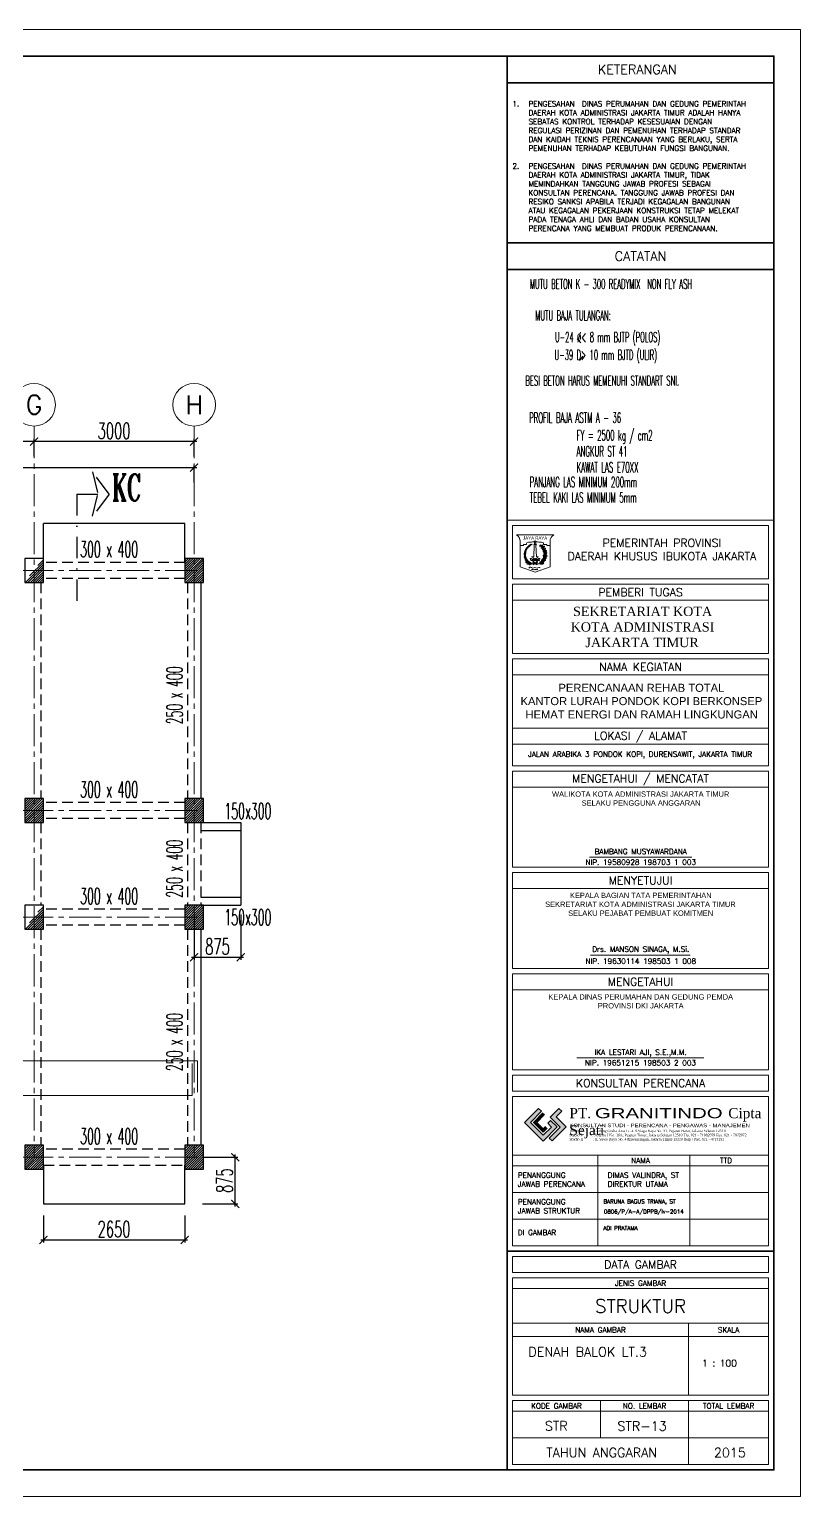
# Model space of a CAD drawing. Header units: inches. Extents: x 266054 to 836293, y -258454 to -102650.
# Drawn here: x 603256 to 617708, y -193548 to -166048 of the extents above; entities that cross this region are included whole.
import ezdxf
from ezdxf.enums import TextEntityAlignment as Align

# ---------------------------------------------------------------- set-up
doc = ezdxf.new("R2010")
doc.units = ezdxf.units.IN
doc.header["$LTSCALE"] = 800
doc.header["$MEASUREMENT"] = 0
for name, pattern in [('CENTER2', [1.125, 0.75, -0.125, 0.125, -0.125]), ('DASHDOT', [1, 0.5, -0.25, 0, -0.25]), ('HIDDEN', [0.375, 0.25, -0.125])]:
    doc.linetypes.add(name, pattern=pattern)
for name, color, linetype, lineweight in [('ars', 11, 'Continuous', 0), ('AS', 8, 'CENTER2', 5), ('BESI', 1, 'Continuous', 13), ('GRS KOP', 1, 'Continuous', 35), ('hacht', 8, 'Continuous', 5), ('kop', 7, 'Continuous', 20), ('NOT', 7, 'Continuous', 15)]:
    doc.layers.add(name, color=color, linetype=linetype, lineweight=lineweight)
for name, color, linetype in [('Balok', 4, 'HIDDEN'), ('KOL', 5, 'Continuous'), ('LOGO', 7, 'Continuous'), ('POT', 15, 'DASHDOT'), ('TEXT', 4, 'Continuous')]:
    doc.layers.add(name, color=color, linetype=linetype)
doc.styles.add('BARU', font='arial.ttf')
doc.styles.add('DICK STYLE 100', font='romans.shx', dxfattribs={"width": 0.6, "height": 300})
doc.styles.add('ROMAND', font='romant.shx', dxfattribs={"width": 0.75, "height": 300})
doc.styles.add('ROMANS', font='romans.shx', dxfattribs={"width": 0.8, "height": 0.25})
doc.styles.add('S', font='SIMPLEX', dxfattribs={"width": 1.1})
doc.styles.get("Standard").update_dxf_attribs({"font": 'romans.shx'})
doc.dimstyles.new('100 A', dxfattribs={"dimtxt": 250, "dimasz": 150, "dimexe": 50, "dimexo": 50, "dimgap": 50, "dimtad": 1, "dimdec": 0, "dimrnd": 1, "dimtxsty": 'DICK STYLE 100', "dimblk": 'ARCHTICK', "dimcen": 100, "dimdle": 50, "dimclrd": 18, "dimclre": 18, "dimclrt": 7, "dimadec": 0, "dimazin": 2, "dimtfac": 1, "dimtdec": 0, "dimtix": 1, "dimtmove": 0, "dimatfit": 3, "dimfxl": 0, "dimarcsym": 0})

# ---------------------------------------------------------------- blocks, each defined once
blk = doc.blocks.new('NAV')
blk.add_circle((0, -0.4), 0.4)
at = {"style": 'S', "width": 0.75, "flags": 4}
blk.add_attdef('AV', text='', height=0.3, dxfattribs=at).set_placement((0, -0.4), align=Align.MIDDLE)
blk = doc.blocks.new('_ArchTick')
at = {"layer": 'LOGO', "color": 0, "const_width": 0.15}
blk.add_lwpolyline([(-0.5, -0.5), (0.5, 0.5)], dxfattribs=at)
blk = doc.blocks.new('*D393')
at = {"layer": 'Defpoints', "color": 0, "ltscale": 5}
for p in [(606343, -174260), (583343, -174593), (606343, -174593)]:
    blk.add_point(p, dxfattribs=at)
at = {"layer": 'hacht', "color": 18, "lineweight": -2, "ltscale": 5}
for p, q in [((583293, -174260), (606393, -174260)), ((583343, -174543), (583343, -174210)), ((606343, -174543), (606343, -174210))]:
    blk.add_line(p, q, dxfattribs=at)
at = {"layer": 'hacht', "color": 18, "lineweight": -2, "ltscale": 5, "xscale": 150, "yscale": 150, "zscale": 150, "rotation": 180}
blk.add_blockref('_ArchTick', (583343, -174260), dxfattribs=at)
at = {"layer": 'hacht', "color": 18, "lineweight": -2, "ltscale": 5, "xscale": 150, "yscale": 150, "zscale": 150}
blk.add_blockref('_ArchTick', (606343, -174260), dxfattribs=at)
at = {"layer": 'hacht', "color": 7, "ltscale": 5, "insert": (594843, -174060), "char_height": 300, "attachment_point": 5, "style": 'DICK STYLE 100'}
blk.add_mtext('23000', dxfattribs=at)
blk = doc.blocks.new('*D397')
at = {"layer": 'Defpoints', "color": 0, "ltscale": 5}
for p in [(603343, -173774), (603343, -174106), (606343, -174106)]:
    blk.add_point(p, dxfattribs=at)
at = {"layer": 'hacht', "color": 18, "lineweight": -2, "ltscale": 5}
for p, q in [((606393, -173774), (603293, -173774)), ((603343, -174056), (603343, -173724)), ((606343, -174056), (606343, -173724))]:
    blk.add_line(p, q, dxfattribs=at)
at = {"layer": 'hacht', "color": 18, "lineweight": -2, "ltscale": 5, "xscale": 150, "yscale": 150, "zscale": 150, "rotation": 180}
blk.add_blockref('_ArchTick', (603343, -173774), dxfattribs=at)
at = {"layer": 'hacht', "color": 18, "lineweight": -2, "ltscale": 5, "xscale": 150, "yscale": 150, "zscale": 150}
blk.add_blockref('_ArchTick', (606343, -173774), dxfattribs=at)
at = {"layer": 'hacht', "color": 7, "ltscale": 5, "insert": (604843, -173574), "char_height": 300, "attachment_point": 5, "style": 'DICK STYLE 100'}
blk.add_mtext('3000', dxfattribs=at)
blk = doc.blocks.new('*D398')
at = {"layer": 'Defpoints', "color": 0, "ltscale": 5}
for p in [(600343, -173774), (600343, -174106), (603343, -174106)]:
    blk.add_point(p, dxfattribs=at)
at = {"layer": 'hacht', "color": 18, "lineweight": -2, "ltscale": 5}
for p, q in [((603393, -173774), (600293, -173774)), ((600343, -174056), (600343, -173724)), ((603343, -174056), (603343, -173724))]:
    blk.add_line(p, q, dxfattribs=at)
at = {"layer": 'hacht', "color": 18, "lineweight": -2, "ltscale": 5, "xscale": 150, "yscale": 150, "zscale": 150, "rotation": 180}
blk.add_blockref('_ArchTick', (600343, -173774), dxfattribs=at)
at = {"layer": 'hacht', "color": 18, "lineweight": -2, "ltscale": 5, "xscale": 150, "yscale": 150, "zscale": 150}
blk.add_blockref('_ArchTick', (603343, -173774), dxfattribs=at)
at = {"layer": 'hacht', "color": 7, "ltscale": 5, "insert": (601843, -173574), "char_height": 300, "attachment_point": 5, "style": 'DICK STYLE 100'}
blk.add_mtext('3000', dxfattribs=at)
blk = doc.blocks.new('*D409')
at = {"layer": 'Defpoints', "color": 0, "ltscale": 5}
for p in [(606450, -187187), (607113, -187187), (606450, -188062)]:
    blk.add_point(p, dxfattribs=at)
at = {"layer": 'hacht', "color": 18, "lineweight": -2, "ltscale": 5}
for p, q in [((606500, -187187), (607163, -187187)), ((607113, -188112), (607113, -187137)), ((606500, -188062), (607163, -188062))]:
    blk.add_line(p, q, dxfattribs=at)
at = {"layer": 'hacht', "color": 18, "lineweight": -2, "ltscale": 5, "xscale": 150, "yscale": 150, "zscale": 150}
for p, rotation in [((607113, -187187), 90), ((607113, -188062), 270)]:
    blk.add_blockref('_ArchTick', p, dxfattribs=dict(at, rotation=rotation))
at = {"layer": 'hacht', "color": 7, "ltscale": 5, "insert": (606913, -187625), "char_height": 300, "attachment_point": 5, "rotation": 90, "style": 'DICK STYLE 100'}
blk.add_mtext('875', dxfattribs=at)
blk = doc.blocks.new('*D410')
at = {"layer": 'Defpoints', "color": 0, "ltscale": 5}
for p in [(603518, -188226), (606168, -188226), (606168, -188735)]:
    blk.add_point(p, dxfattribs=at)
at = {"layer": 'hacht', "color": 18, "lineweight": -2, "ltscale": 5}
for p, q in [((603518, -188276), (603518, -188785)), ((606168, -188276), (606168, -188785)), ((603468, -188735), (606218, -188735))]:
    blk.add_line(p, q, dxfattribs=at)
at = {"layer": 'hacht', "color": 18, "lineweight": -2, "ltscale": 5, "xscale": 150, "yscale": 150, "zscale": 150, "rotation": 180}
blk.add_blockref('_ArchTick', (603518, -188735), dxfattribs=at)
at = {"layer": 'hacht', "color": 18, "lineweight": -2, "ltscale": 5, "xscale": 150, "yscale": 150, "zscale": 150}
blk.add_blockref('_ArchTick', (606168, -188735), dxfattribs=at)
at = {"layer": 'hacht', "color": 7, "ltscale": 5, "insert": (604843, -188535), "char_height": 300, "attachment_point": 5, "style": 'DICK STYLE 100'}
blk.add_mtext('2650', dxfattribs=at)
blk = doc.blocks.new('*D413')
at = {"layer": 'Defpoints', "color": 0, "ltscale": 5}
for p in [(606343, -182586), (607218, -182586), (607218, -183437)]:
    blk.add_point(p, dxfattribs=at)
at = {"layer": 'hacht', "color": 18, "lineweight": -2, "ltscale": 5}
for p, q in [((606343, -182636), (606343, -183487)), ((607218, -182636), (607218, -183487)), ((606293, -183437), (607268, -183437))]:
    blk.add_line(p, q, dxfattribs=at)
at = {"layer": 'hacht', "color": 18, "lineweight": -2, "ltscale": 5, "xscale": 150, "yscale": 150, "zscale": 150, "rotation": 180}
blk.add_blockref('_ArchTick', (606343, -183437), dxfattribs=at)
at = {"layer": 'hacht', "color": 18, "lineweight": -2, "ltscale": 5, "xscale": 150, "yscale": 150, "zscale": 150}
blk.add_blockref('_ArchTick', (607218, -183437), dxfattribs=at)
at = {"layer": 'hacht', "color": 7, "ltscale": 5, "insert": (606781, -183237), "char_height": 300, "attachment_point": 5, "style": 'DICK STYLE 100'}
blk.add_mtext('875', dxfattribs=at)
blk = doc.blocks.new('logo granitindo baru')
at = {"layer": 'LOGO'}
for points in [[(1.03, 1.463), (0.916, 1.574), (0.366, 1.024), (1.1, 0.289), (1.652, 0.843), (1.392, 1.098), (1.281, 0.987), (1.423, 0.84), (1.102, 0.519), (0.594, 1.025)], [(1.721, 1.576), (1.381, 1.236), (1.771, 0.842), (1.341, 0.407), (1.454, 0.294), (2.001, 0.844), (1.609, 1.237), (1.835, 1.464)]]:
    blk.add_hatch(color=8, dxfattribs=at).paths.add_polyline_path(points)
at = {"layer": 'Defpoints'}
blk.add_point((9.7, 0), dxfattribs=at)
at = {"layer": 'LOGO'}
blk.add_lwpolyline([(1.03, 1.463), (0.916, 1.574), (0.366, 1.024), (1.1, 0.289), (1.652, 0.843), (1.392, 1.098), (1.281, 0.987), (1.423, 0.84), (1.102, 0.519), (0.594, 1.025), (1.03, 1.463), (0.916, 1.574)], dxfattribs=at)
at = {"layer": 'LOGO', "lineweight": 13}
for points in [[(1.089, 1.403), (0.713, 1.026), (1.101, 0.638), (1.258, 0.794)], [(1.112, 1.38), (0.759, 1.026), (1.101, 0.683), (1.235, 0.817)], [(1.134, 1.357), (0.803, 1.026), (1.101, 0.728), (1.213, 0.839)], [(1.157, 1.334), (0.85, 1.026), (1.101, 0.775), (1.189, 0.863)]]:
    blk.add_lwpolyline(points, dxfattribs=at)
at = {"layer": 'LOGO', "lineweight": 0}
blk.add_lwpolyline([(1.721, 1.576), (1.381, 1.236), (1.771, 0.842), (1.341, 0.407), (1.454, 0.294), (2.001, 0.844), (1.609, 1.237), (1.835, 1.464), (1.721, 1.576)], dxfattribs=at)
at = {"layer": 'LOGO', "insert": (2.134, 1.589), "char_height": 0.4, "width": 7.66452, "attachment_point": 1}
blk.add_mtext('{\\fTimes New Roman|b0|i0|c0|p18;PT. \\fCityBlueprint|b0|i0|c2|p2;\\W1.5;GRANITINDO \\fTimes New Roman|b0|i0|c0|p18;\\W1;Cipta Sejati}', dxfattribs=at)
at = {"layer": 'LOGO', "insert": (2.134, 0.975), "char_height": 0.1, "attachment_point": 1}
blk.add_mtext_dynamic_manual_height_columns('{\\f@Arial Unicode MS|b0|i0|c0|p34;\\H1.4x;\\W1.2;KONSULTAN STUDI - PERENCANA - PENGAWAS - MANAJEMEN\\fTimes New Roman|b0|i0|c0|p18;\\P\\pt0.9;\\H0.71429x;\\W1;Domisili ^I: Gedung Graha Arsa Lt. 4 Jl.Siaga Raya No. 31, Pejaten Barat, Jakarta Selatan 12510\\PStudio I ^I: Jl. Batu I No. 36A, Pejaten Timur, Jakarta Selatan 12510 Tlp. 021 - 71082879 Fax. 021 - 7972072\\PStudio II          : Jl. Sawo Raya No. 4 Rawamangun, Jakarta Timur 13220 Telp / Fax. 021 - 4717152}', width=9.56937, gutter_width=0, heights=[1.67], dxfattribs=at)
blk = doc.blocks.new('kop')
at = {"layer": 'ars'}
for p, q in [((74.316, 35.599), (74.29, 35.614)), ((74.328, 35.595), (74.333, 35.581)), ((74.373, 35.526), (74.347, 35.541)), ((74.373, 35.526), (74.375, 35.555)), ((74.395, 35.468), (74.406, 35.457)), ((74.416, 35.202), (74.401, 35.228)), ((74.408, 35.467), (74.408, 35.452)), ((74.429, 35.366), (74.409, 35.388)), ((74.416, 35.202), (74.434, 35.225)), ((74.425, 35.289), (74.43, 35.273)), ((74.429, 35.366), (74.437, 35.394)), ((74.436, 35.304), (74.431, 35.29)), ((74.267, 34.989), (74.296, 34.992)), ((74.332, 35.048), (74.331, 35.078)), ((74.347, 35.066), (74.372, 35.081))]:
    blk.add_line(p, q, dxfattribs=at)
for centre, radius, start, end in [((73.61, 35.253), 0.061, 2.2926, 66.7539), ((73.696, 35.312), 0.061, 182.2926, 246.7539), ((73.623, 35.191), 0.061, 12.6628, 77.1241), ((73.696, 35.264), 0.061, 192.6628, 257.1241), ((73.7, 35.362), 0.061, 172.3995, 236.8608), ((73.607, 35.319), 0.061, 352.3995, 56.8608), ((73.702, 35.225), 0.061, 200.2151, 264.6765), ((73.639, 35.143), 0.061, 20.2151, 84.6765), ((73.711, 35.414), 0.061, 164.619, 229.0804), ((73.612, 35.384), 0.061, 344.619, 49.0804), ((74.072, 35.315), 0.405, 114.0856, 237.6325), ((73.728, 35.316), 0.061, 120.6799, 185.1412), ((73.636, 35.364), 0.061, 300.6799, 5.1412), ((73.717, 35.456), 0.0488, 158.8649, 223.3262), ((73.73, 35.271), 0.061, 130.573, 195.0343), ((73.647, 35.424), 0.061, 292.8994, 357.3608), ((73.732, 35.365), 0.061, 112.8994, 177.3608), ((73.632, 35.302), 0.061, 310.573, 15.0343), ((73.636, 35.44), 0.0488, 338.8649, 43.3262), ((73.738, 35.23), 0.061, 140.9432, 205.4045), ((73.667, 35.469), 0.0488, 287.1453, 351.6066), ((73.73, 35.415), 0.0488, 107.1453, 171.6066), ((73.635, 35.243), 0.061, 320.9432, 25.4045), ((73.736, 35.493), 0.0488, 150.2996, 214.761), ((73.751, 35.19), 0.061, 140.9432, 205.4045), ((73.654, 35.489), 0.0488, 330.2996, 34.761), ((73.743, 35.451), 0.0488, 98.58, 163.0414), ((73.689, 35.513), 0.0488, 278.58, 343.0414), ((73.649, 35.203), 0.061, 320.9432, 25.4045), ((73.756, 35.528), 0.0488, 145.7989, 210.2603), ((73.673, 35.531), 0.0488, 325.7989, 30.2603), ((73.71, 35.552), 0.0488, 274.0793, 338.5407), ((73.759, 35.485), 0.0488, 94.0793, 158.5407), ((73.78, 35.56), 0.0488, 139.3679, 203.8292), ((73.698, 35.572), 0.0488, 319.3679, 23.8292), ((73.778, 35.517), 0.0488, 87.6483, 152.1096), ((73.737, 35.589), 0.0488, 267.6483, 332.1096), ((73.807, 35.589), 0.0488, 133.8416, 198.303), ((73.727, 35.609), 0.0488, 313.8416, 18.303), ((73.801, 35.547), 0.0488, 82.122, 146.5834), ((73.767, 35.622), 0.0488, 262.122, 326.5834), ((73.831, 35.612), 0.0439, 126.6239, 191.0853), ((73.761, 35.639), 0.0439, 306.6239, 11.0853), ((73.821, 35.575), 0.0439, 74.9043, 139.3657), ((73.799, 35.646), 0.0439, 254.9043, 319.3657), ((73.848, 35.632), 0.0352, 123.961, 188.4223), ((73.794, 35.656), 0.0352, 303.961, 8.4223), ((73.839, 35.603), 0.0352, 72.2414, 136.7027), ((73.824, 35.66), 0.0352, 252.2414, 316.7027), ((73.821, 35.676), 0.0352, 297.7406, 2.2019), ((73.873, 35.647), 0.0352, 117.7406, 182.2019), ((73.86, 35.619), 0.0352, 66.021, 130.4823), ((73.852, 35.677), 0.0352, 246.021, 310.4823), ((73.892, 35.661), 0.0281, 113.4007, 177.862), ((73.852, 35.688), 0.0281, 293.4007, 357.862), ((73.88, 35.64), 0.0281, 61.6811, 126.1424), ((73.877, 35.687), 0.0281, 241.6811, 306.1424), ((73.876, 35.701), 0.0281, 293.4007, 357.862), ((73.915, 35.674), 0.0281, 113.4007, 177.862), ((73.904, 35.653), 0.0281, 61.6811, 126.1424), ((73.901, 35.7), 0.0281, 241.6811, 306.1424), ((73.911, 35.713), 0.0281, 260.9368, 325.3982), ((73.93, 35.669), 0.0281, 80.9368, 145.3982), ((74.027, 35.315), 0.405, 302.3675, 44.4851), ((74.279, 35.674), 0.0613, 235.5154, 280.6207), ((74.24, 35.613), 0.0507, 1.4248, 71.624), ((74.336, 35.601), 0.0613, 235.5154, 280.6207), ((74.383, 35.652), 0.0795, 151.1819, 225.9956), ((74.296, 35.54), 0.0507, 1.4248, 71.624), ((74.32, 35.44), 0.0795, 20.9123, 95.7261), ((74.387, 35.547), 0.0795, 200.9123, 275.7261), ((74.259, 35.633), 0.0795, 331.1819, 45.9956), ((74.406, 35.596), 0.0507, 162.5946, 232.7938), ((74.439, 35.186), 0.0795, 153.0891, 227.9029), ((74.422, 35.286), 0.0613, 205.6201, 250.7254), ((74.314, 35.163), 0.0795, 333.0891, 47.9029), ((74.417, 35.449), 0.0613, 217.2288, 262.3342), ((74.333, 35.6), 0.0613, 313.598, 358.7033), ((74.458, 35.361), 0.0795, 171.1641, 245.9779), ((74.347, 35.301), 0.0795, 351.1641, 65.9779), ((74.361, 35.403), 0.0507, 343.1383, 53.3375), ((74.357, 35.252), 0.0507, 331.5296, 41.7288), ((74.396, 35.228), 0.0795, 271.02, 345.8338), ((74.475, 35.129), 0.0795, 91.02, 165.8338), ((74.479, 35.504), 0.0795, 133.1999, 208.0136), ((74.354, 35.525), 0.0795, 313.1999, 28.0136), ((74.476, 35.427), 0.0507, 150.0679, 220.2671), ((74.483, 35.241), 0.0507, 128.2781, 198.4773), ((74.425, 35.285), 0.0613, 279.2815, 324.3868), ((74.405, 35.377), 0.0795, 293.3027, 8.1164), ((74.515, 35.315), 0.0795, 113.3027, 188.1164), ((74.406, 35.447), 0.0613, 301.0712, 346.1766), ((73.715, 35.183), 0.061, 206.1601, 270.6214), ((73.661, 35.095), 0.061, 26.1601, 90.6214), ((73.736, 35.145), 0.061, 208.508, 272.9693), ((73.685, 35.055), 0.061, 28.508, 92.9693), ((73.716, 35.015), 0.061, 40.0311, 104.4924), ((73.747, 35.113), 0.061, 220.0311, 284.4924), ((73.768, 35.153), 0.061, 146.9028, 211.3642), ((73.665, 35.155), 0.061, 326.9028, 31.3642), ((73.75, 34.978), 0.061, 49.2006, 113.662), ((73.766, 35.08), 0.061, 229.2006, 293.662), ((73.791, 35.115), 0.061, 146.6953, 211.1566), ((73.688, 35.117), 0.061, 326.6953, 31.1566), ((73.816, 35.084), 0.061, 144.8635, 209.3249), ((73.713, 35.089), 0.061, 324.8635, 29.3249), ((73.785, 34.949), 0.061, 44.4223, 108.8836), ((73.809, 35.049), 0.061, 224.4223, 288.8836), ((73.844, 35.054), 0.061, 144.4903, 208.9516), ((73.741, 35.059), 0.061, 324.4903, 28.9516), ((73.875, 35.031), 0.061, 156.1803, 220.6416), ((73.773, 35.016), 0.061, 336.1803, 40.6416), ((74.361, 35.052), 0.0795, 137.1076, 211.9214), ((74.235, 35.064), 0.0795, 317.1076, 31.9214), ((74.342, 34.969), 0.0507, 83.4432, 153.6424), ((74.332, 35.042), 0.0613, 234.4466, 279.5519), ((74.364, 34.993), 0.0612, 69.8962, 144.7099), ((74.335, 35.085), 0.0612, 249.8962, 324.7099), ((74.377, 35.119), 0.0613, 176.9872, 222.0926), ((74.304, 35.12), 0.0507, 302.8967, 13.0959), ((74.423, 35.078), 0.0507, 106.5818, 176.781), ((74.386, 35.141), 0.0613, 257.5851, 302.6905)]:
    blk.add_arc(centre, radius, start, end, dxfattribs=at)
at = {"layer": 'ars', "color": 11}
for centre, radius, start, end in [((74.285, 34.995), 0.0613, 158.8696, 203.9749), ((74.216, 35.02), 0.0507, 284.779, 354.9783), ((74.235, 34.986), 0.016, 270, 302.3675)]:
    blk.add_arc(centre, radius, start, end, dxfattribs=at)
at = {"layer": 'ars'}
for points, start_tangent, end_tangent in [([(74.256, 35.651), (74.261, 35.634), (74.244, 35.624), (74.224, 35.623), (74.22, 35.64), (74.234, 35.661), (74.239, 35.672), (74.256, 35.663), (74.256, 35.651)], (0.714442, -0.699695), (0.714442, -0.699695)), ([(74.313, 35.578), (74.318, 35.561), (74.301, 35.551), (74.281, 35.55), (74.277, 35.567), (74.29, 35.588), (74.296, 35.599), (74.312, 35.589), (74.313, 35.578)], (0.714442, -0.699695), (0.714442, -0.699695)), ([(74.388, 35.435), (74.388, 35.416), (74.369, 35.412), (74.349, 35.418), (74.351, 35.435), (74.37, 35.451), (74.378, 35.459), (74.391, 35.445), (74.388, 35.435)], (0.458819, -0.88853), (0.458819, -0.88853)), ([(74.39, 35.277), (74.386, 35.26), (74.366, 35.259), (74.348, 35.269), (74.353, 35.285), (74.375, 35.297), (74.385, 35.303), (74.395, 35.287), (74.39, 35.277)], (0.270637, -0.962681), (0.270637, -0.962681)), ([(74.365, 35.605), (74.376, 35.591), (74.394, 35.598), (74.407, 35.615), (74.395, 35.627), (74.37, 35.629), (74.358, 35.631), (74.356, 35.612), (74.365, 35.605)], (0.149901, -0.988701), (0.149901, -0.988701)), ([(74.438, 35.445), (74.446, 35.429), (74.465, 35.432), (74.481, 35.445), (74.473, 35.46), (74.449, 35.467), (74.438, 35.472), (74.431, 35.453), (74.438, 35.445)], (-0.068112, -0.997678), (-0.068112, -0.997678)), ([(74.454, 35.272), (74.455, 35.253), (74.474, 35.25), (74.494, 35.256), (74.492, 35.273), (74.472, 35.288), (74.463, 35.297), (74.451, 35.282), (74.454, 35.272)], (-0.433585, -0.901113), (-0.433585, -0.901113)), ([(74.257, 35.013), (74.242, 35.004), (74.228, 35.018), (74.222, 35.037), (74.238, 35.045), (74.261, 35.037), (74.273, 35.034), (74.268, 35.016), (74.257, 35.013)], (-0.515761, -0.856733), (-0.515761, -0.856733)), ([(74.345, 35.127), (74.333, 35.113), (74.316, 35.122), (74.305, 35.139), (74.317, 35.151), (74.342, 35.151), (74.354, 35.152), (74.355, 35.133), (74.345, 35.127)], (-0.223771, -0.974642), (-0.223771, -0.974642)), ([(74.343, 35.011), (74.331, 34.997), (74.342, 34.981), (74.36, 34.972), (74.371, 34.985), (74.367, 35.01), (74.367, 35.022), (74.348, 35.021), (74.343, 35.011)], (-0.942817, -0.33331), (-0.942817, -0.33331)), ([(74.408, 35.117), (74.403, 35.1), (74.419, 35.089), (74.439, 35.088), (74.443, 35.104), (74.431, 35.126), (74.426, 35.137), (74.409, 35.128), (74.408, 35.117)], (-0.735998, -0.676983), (-0.735998, -0.676983))]:
    blk.add_spline(points, degree=3, dxfattribs=dict(at, start_tangent=start_tangent, end_tangent=end_tangent))
for points in [[(74.24, 34.97), (74.265, 34.975), (74.316, 34.973), (74.354, 34.955)], [(74.24, 34.97), (74.263, 34.959), (74.313, 34.947), (74.354, 34.955)]]:
    blk.add_spline(points, degree=3, dxfattribs=at)
at = {"layer": 'GRS KOP'}
for p, q in [((73, 1), (73, 54)), ((83, 1), (83, 54)), ((73, 53), (83, 53)), ((73, 47), (83, 47)), ((73, 46), (83, 46)), ((73, 9.2), (83, 9.2))]:
    blk.add_line(p, q, dxfattribs=at)
blk.add_lwpolyline([(1, 54), (83, 54), (83, 1), (1, 1)], close=True, dxfattribs=at)
at = {"layer": 'kop', "color": 7}
for p, q in [((84, 55), (0, 55)), ((84, 55), (84, 0)), ((84, 55), (84, 0)), ((73.919, 35.23), (73.919, 35.228)), ((73.919, 35.23), (73.999, 35.23)), ((73.919, 35.228), (73.924, 35.228)), ((73.999, 35.69), (74.099, 35.69)), ((74.019, 35.67), (73.999, 35.23)), ((74.029, 35.698), (74.069, 35.698)), ((74.079, 35.67), (74.099, 35.23)), ((74.099, 35.23), (74.18, 35.23)), ((74.175, 35.228), (74.18, 35.228)), ((74.18, 35.23), (74.18, 35.228)), ((73.869, 35.17), (73.919, 35.17)), ((73.869, 35.17), (73.889, 35.09)), ((73.889, 35.09), (74.209, 35.09)), ((73.919, 35.17), (73.929, 35.13)), ((73.929, 35.13), (74.17, 35.13)), ((73.989, 35.15), (74.029, 35.15)), ((74.069, 35.15), (74.109, 35.15)), ((74.17, 35.13), (74.18, 35.17)), ((74.18, 35.17), (74.229, 35.17)), ((74.209, 35.09), (74.229, 35.17)), ((0, 0), (84, 0))]:
    blk.add_line(p, q, dxfattribs=at)
at = {"layer": 'kop'}
for p, q in [((83, 36.6), (73, 36.6)), ((73.2, 34.4), (73.2, 36.4)), ((82.8, 36.4), (73.2, 36.4)), ((82.8, 34.4), (82.8, 36.4)), ((82.8, 34.4), (73.2, 34.4)), ((73.2, 31.6), (73.2, 34.2)), ((82.8, 34.2), (73.2, 34.2)), ((82.8, 31.6), (82.8, 34.2)), ((82.8, 33.6), (73.2, 33.6)), ((82.8, 31.6), (73.2, 31.6)), ((73.2, 27.4), (73.2, 31.4)), ((82.8, 31.4), (73.2, 31.4)), ((82.8, 27.4), (82.8, 31.4)), ((82.8, 30.8), (73.2, 30.8)), ((82.8, 28.8), (73.2, 28.8)), ((82.8, 28.2), (73.2, 28.2)), ((82.8, 27.4), (73.2, 27.4)), ((73.2, 23.6), (73.2, 27.2)), ((82.8, 27.2), (73.2, 27.2)), ((82.8, 23.6), (82.8, 27.2)), ((82.8, 26.6), (73.2, 26.6)), ((76.089, 23.976), (79.928, 23.976)), ((82.8, 23.6), (73.2, 23.6)), ((73.2, 19.8), (73.2, 23.4)), ((82.8, 23.4), (73.2, 23.4)), ((82.8, 19.8), (82.8, 23.4)), ((82.8, 22.8), (73.2, 22.8)), ((76.127, 20.296), (79.863, 20.296)), ((82.8, 19.8), (73.2, 19.8)), ((73.2, 16), (73.2, 19.6)), ((82.8, 19.6), (73.2, 19.6)), ((82.8, 16), (82.8, 19.6)), ((82.8, 19), (73.2, 19)), ((82.8, 16), (73.2, 16)), ((73.2, 9.4), (73.2, 15)), ((82.8, 15), (73.2, 15)), ((82.8, 9.4), (82.8, 15)), ((82.8, 12.8), (73.2, 12.8)), ((76.4, 9.4), (76.4, 12.8)), ((79.842, 9.4), (79.842, 12.8)), ((82.8, 12.4), (73.2, 12.4)), ((73.2, 12.4), (73.2, 11.4)), ((82.8, 11.4), (73.2, 11.4)), ((82.8, 10.4), (73.2, 10.4)), ((82.8, 9.4), (73.2, 9.4)), ((73.2, 7.8), (82.8, 7.8)), ((73.2, 6.5), (82.8, 6.5)), ((79.8, 3.8), (79.8, 6.5)), ((73.2, 6), (82.8, 6)), ((76.5, 2.2), (76.5, 3.6)), ((79.8, 1.2), (79.8, 3.6)), ((73.2, 3.2), (82.8, 3.2)), ((73.2, 2.2), (82.8, 2.2))]:
    blk.add_line(p, q, dxfattribs=at)
at = {"layer": 'kop', "color": 5}
for p, q in [((74.749, 36.05), (73.35, 36.05)), ((73.489, 35.81), (73.489, 34.85)), ((74.609, 35.81), (74.609, 34.85)), ((73.489, 35.65), (73.609, 35.65)), ((73.609, 35.69), (73.609, 35.65)), ((73.609, 35.69), (73.729, 35.69)), ((73.729, 35.73), (73.729, 35.69)), ((74.369, 35.73), (74.369, 35.69)), ((74.489, 35.69), (74.369, 35.69)), ((74.489, 35.69), (74.489, 35.65)), ((74.609, 35.65), (74.489, 35.65)), ((73.489, 34.85), (74.049, 34.65)), ((74.019, 34.95), (73.965, 35.022)), ((74.049, 34.986), (73.997, 35.046)), ((74.019, 34.95), (74.004, 34.93)), ((74.049, 34.986), (74.101, 35.046)), ((74.049, 34.65), (74.609, 34.85)), ((74.079, 34.95), (74.133, 35.022)), ((74.079, 34.95), (74.094, 34.93))]:
    blk.add_line(p, q, dxfattribs=at)
at = {"layer": 'kop', "color": 7}
for points in [[(74.029, 35.698), (74.027, 35.701), (74.025, 35.704), (74.024, 35.707), (74.023, 35.71), (74.022, 35.713), (74.021, 35.715), (74.021, 35.718), (74.02, 35.72), (74.02, 35.723), (74.02, 35.725), (74.02, 35.728), (74.02, 35.731), (74.021, 35.733), (74.021, 35.736), (74.022, 35.738), (74.023, 35.741), (74.025, 35.743), (74.026, 35.746), (74.028, 35.749), (74.031, 35.753), (74.034, 35.758), (74.038, 35.763), (74.043, 35.77), (74.049, 35.778)], [(74.069, 35.698), (74.072, 35.701), (74.074, 35.704), (74.075, 35.707), (74.076, 35.71), (74.077, 35.713), (74.078, 35.715), (74.078, 35.718), (74.079, 35.72), (74.079, 35.723), (74.079, 35.725), (74.079, 35.728), (74.079, 35.731), (74.078, 35.733), (74.077, 35.736), (74.077, 35.738), (74.076, 35.741), (74.074, 35.743), (74.073, 35.746), (74.071, 35.749), (74.068, 35.753), (74.065, 35.758), (74.061, 35.763), (74.056, 35.77), (74.049, 35.778)]]:
    blk.add_lwpolyline(points, dxfattribs=at)
at = {"layer": 'kop', "color": 1}
blk.add_lwpolyline([(73.864, 34.97), (74.235, 34.97)], close=True, dxfattribs=at)
at = {"layer": 'kop', "color": 5}
for points in [[(74.004, 34.97), (73.974, 34.93)], [(74.094, 34.97), (74.124, 34.93)]]:
    blk.add_lwpolyline(points, dxfattribs=at)
at = {"layer": 'kop'}
blk.add_lwpolyline([(75.615, 16.449), (80.377, 16.449)], dxfattribs=at)
for points in [[(73.2, 15.2), (82.8, 15.2), (82.8, 15.8), (73.2, 15.8)], [(73.2, 8.4), (82.8, 8.4), (82.8, 9), (73.2, 9)], [(73.2, 3.8), (82.8, 3.8), (82.8, 8.2), (73.2, 8.2)], [(73.2, 1.2), (82.8, 1.2), (82.8, 3.6), (73.2, 3.6)]]:
    blk.add_lwpolyline(points, close=True, dxfattribs=at)
at = {"layer": 'kop', "color": 5}
for centre, radius, start, end in [((73.214, 35.81), 0.276, 0, 60.5129), ((73.769, 35.73), 0.04, 90, 180), ((74.329, 35.73), 0.04, 0, 90), ((74.885, 35.81), 0.276, 119.4871, 180), ((73.981, 35.034), 0.02, 36.8699, 216.8699), ((74.117, 35.034), 0.02, 323.1301, 143.1301)]:
    blk.add_arc(centre, radius, start, end, dxfattribs=at)
at = {"layer": 'kop', "color": 7}
for centre, radius, start, end in [((73.874, 35.119), 0.12, 15, 65.3894), ((73.992, 35.663), 0.0283, 15, 75), ((74.107, 35.663), 0.0283, 105, 165), ((74.225, 35.119), 0.12, 114.6106, 165), ((74.049, 35.15), 0.02, 0, 180)]:
    blk.add_arc(centre, radius, start, end, dxfattribs=at)
at = {"layer": 'kop', "color": 1}
blk.add_arc((73.864, 34.986), 0.016, 237.6325, 270, dxfattribs=at)
at = {"layer": 'kop', "color": 5}
for points in [[(74.049, 35.83), (74.026, 35.807), (73.995, 35.793), (73.915, 35.782), (73.841, 35.777), (73.769, 35.77)], [(74.049, 35.83), (74.073, 35.807), (74.104, 35.793), (74.184, 35.782), (74.258, 35.777), (74.329, 35.77)], [(73.817, 34.99), (73.8, 34.984), (73.769, 34.992), (73.719, 35.01), (73.685, 35.041)], [(73.833, 34.971), (73.81, 34.967), (73.791, 34.959), (73.758, 34.956), (73.727, 34.964)], [(73.876, 34.965), (73.861, 34.956), (73.828, 34.952), (73.8, 34.952), (73.786, 34.948)], [(73.809, 34.807), (73.883, 34.844), (73.957, 34.807), (74.044, 34.833), (74.12, 34.809), (74.194, 34.83), (74.244, 34.817)], [(73.919, 34.97), (73.899, 34.959), (73.887, 34.947), (73.846, 34.932), (73.828, 34.937)], [(73.907, 34.984), (73.879, 34.986), (73.865, 34.993), (73.845, 34.993)], [(73.919, 34.97), (73.906, 34.996), (73.879, 35.02), (73.876, 35.031)], [(73.914, 34.747), (73.954, 34.759), (73.999, 34.744), (74.049, 34.753), (74.094, 34.744), (74.126, 34.758), (74.151, 34.749)]]:
    blk.add_spline(points, degree=3, dxfattribs=at)
at = {"layer": 'TEXT'}
for p, q in [((75.623, 43.403), (75.76, 43.254)), ((75.835, 42.745), (75.7, 42.589))]:
    blk.add_line(p, q, dxfattribs=at)
at = {"xscale": 0.9500000000000454, "yscale": 0.9500000000000454, "zscale": 0.9500000000000454}
blk.add_blockref('logo granitindo baru', (73.307, 13.056), dxfattribs=at)
at = {"layer": 'kop'}
for s, height, p in [('KETERANGAN ', 0.35, (78, 53.5)), ('CATATAN', 0.35, (78, 46.5)), ('PEMERINTAH PROVINSI', 0.29998, (78.8, 35.75)), ('DAERAH KHUSUS IBUKOTA JAKARTA', 0.29998, (78.8, 35.25)), ('PEMBERI TUGAS', 0.3, (78, 33.9)), ('NAMA KEGIATAN', 0.3, (78, 31.1)), ('LOKASI / ALAMAT', 0.3, (78, 28.5)), ('JALAN ARABIKA 3 PONDOK KOPI, DURENSAWIT, JAKARTA TIMUR', 0.2, (77.986, 27.8)), ('MENGETAHUI / MENCATAT', 0.3, (78, 26.9)), ('BAMBANG MUSYAWARDANA', 0.19926, (78.007, 24.183)), ('NIP. 19580928 198703 1 003', 0.19926, (78.007, 23.78)), ('MENYETUJUI', 0.3, (78, 23.1)), ('Drs. MANSON SINAGA, M.Si.', 0.19926, (78.009, 20.496)), ('NIP. 19630114 198503 1 008', 0.19926, (78.009, 20.071)), ('MENGETAHUI', 0.3, (78, 19.3)), ('IKA LESTARI AJI, S.E.,M.M.', 0.2, (77.999, 16.625)), ('NIP. 19651215 198503 2 003', 0.2, (77.999, 16.264)), ('KONSULTAN PERENCANA', 0.3, (78, 15.5)), ('NAMA', 0.2, (78, 12.6)), ('TTD', 0.2, (81.2, 12.6)), ('DATA GAMBAR', 0.3, (78, 8.7)), ('JENIS GAMBAR', 0.2, (78, 8)), ('STRUKTUR', 0.5, (78, 7.146)), ('NAMA GAMBAR', 0.2, (76.5, 6.25)), ('SKALA', 0.2, (81.3, 6.25)), ('KODE GAMBAR', 0.2, (74.85, 3.4)), ('NO. LEMBAR', 0.2, (78.15, 3.4)), ('TOTAL LEMBAR', 0.2, (81.3, 3.4)), ('STR', 0.35, (74.844, 2.65)), ('TAHUN ANGGARAN', 0.35, (76.545, 1.65)), ('2015', 0.35, (81.349, 1.65))]:
    blk.add_text(s, height=height, dxfattribs=at).set_placement(p, align=Align.MIDDLE)
at = {"layer": 'kop', "color": 5, "style": 'BARU', "width": 0.9}
blk.add_text('JAYA RAYA', height=0.12, dxfattribs=at).set_placement((74.049, 35.93), align=Align.MIDDLE)
at = {"layer": 'kop'}
blk.add_text('0806/P/A-A/DPPB/Iv-2014', height=0.15, dxfattribs=at).set_placement((78.122, 10.609), align=Align.CENTER)
for s, insert, char_height, width, attachment_point in [('\\pi-0.6,l0.6,t0.6;1.^IPENGESAHAN  DINAS PERUMAHAN DAN GEDUNG PEMERINTAH DAERAH KOTA ADMINISTRASI JAKARTA TIMUR ADALAH HANYA SEBATAS KONTROL TERHADAP KESESUAIAN DENGAN REGULASI PERIZINAN DAN PEMENUHAN TERHADAP STANDAR DAN KAIDAH TEKNIS PERENCANAAN YANG BERLAKU, SERTA PEMENUHAN TERHADAP KEBUTUHAN FUNGSI BANGUNAN.\\P\\P2.^IPENGESAHAN  DINAS PERUMAHAN DAN GEDUNG PEMERINTAH DAERAH KOTA ADMINISTRASI JAKARTA TIMUR, TIDAK MEMINDAHKAN TANGGUNG JAWAB PROFESI SEBAGAI KONSULTAN PERENCANA. TANGGUNG JAWAB PROFESI DAN RESIKO SANKSI APABILA TERJADI KEGAGALAN BANGUNAN ATAU KEGAGALAN PEKERJAAN KONSTRUKSI TETAP MELEKAT PADA TENAGA AHLI DAN BADAN USAHA KONSULTAN PERENCANA YANG MEMBUAT PRODUK PERENCANAAN.', (73.2, 49.875), 0.2, 9.6, 4), ('PENANGGUNG\\PJAWAB PERENCANA', (73.4, 12.15), 0.2, 8.33062, 1), ('DIMAS VALINDRA, ST\\PDIREKTUR UTAMA', (76.77, 12.15), 0.2, 8.16499, 1), ('PENANGGUNG\\PJAWAB STRUKTUR', (73.4, 11.15), 0.2, 8.79211, 1), ('BARUNA BAGUS TRIANA, ST', (76.609, 11.143), 0.15, 4.04264, 1), ('DI GAMBAR', (73.4, 10), 0.2, 7.59768, 1), ('ADI PRATAMA', (76.609, 10.143), 0.15, 4.04264, 1)]:
    blk.add_mtext(s, dxfattribs=dict(at, insert=insert, char_height=char_height, width=width, attachment_point=attachment_point))
at = {"layer": 'kop', "attachment_point": 1, "style": 'BARU'}
for s, width, insert, char_height in [('\\pi1.4375;{\\fRomantic|b0|i0|c2|p2;SEKRETARIAT KOTA\\P\\pi1.3461;KOTA ADMINISTRASI\\P\\pi1.9027;JAKARTA TIMUR}', 7.94943, (74.033, 33.359), 0.35), ('\\pi1.4591;PERENCANAAN REHAB TOTAL\\P\\pi0.039313;KANTOR LURAH PONDOK KOPI BERKONSEP\\P\\pi0.2239;HEMAT ENERGI DAN RAMAH LINGKUNGAN', 9.08886, (73.464, 30.469), 0.3), ('\\pi0.65609;WALIKOTA KOTA ADMINISTRASI JAKARTA TIMUR\\P\\pi1.7645;SELAKU PENGGUNA ANGGARAN', 7.94943, (74.027, 26.434), 0.2), ('\\pi1.5072;KEPALA BAGIAN TATA PEMERINTAHAN\\P\\pi0.57794;SEKRETARIAT KOTA ADMINISTRASI JAKARTA TIMUR\\P\\pi1.4412;SELAKU PEJABAT PEMBUAT KOMITMEN', 8.28085, (73.847, 22.638), 0.2), ('\\pi0.5226;KEPALA DINAS PERUMAHAN DAN GEDUNG PEMDA \\P\\pi2.3784;PROVINSI DKI JAKARTA', 7.94943, (74.022, 18.833), 0.2)]:
    blk.add_mtext_dynamic_manual_height_columns(s, width=width, gutter_width=1.5, heights=[0], dxfattribs=dict(at, insert=insert, char_height=char_height))
at = {"layer": 'kop', "style": 'BARU', "flags": 4}
for p, height in [((73.8, 5.4), 0.35), ((73.8, 4.9), 0.35), ((80.303, 5.382), 0.25), ((80.303, 4.882), 0.25), ((73.8, 4.4), 0.35), ((80.303, 4.382), 0.25)]:
    blk.add_attdef('-', p, '', height=height, dxfattribs=at)
at = {"layer": 'kop', "flags": 4}
for tag, p in [('AR-00', (78.057, 2.648)), ('00', (81.238, 2.647))]:
    blk.add_attdef(tag, text='', height=0.35, dxfattribs=at).set_placement(p, align=Align.MIDDLE)
at = {"layer": 'TEXT', "style": 'ROMANS', "width": 0.5}
for s, height, p in [('MUTU BETON K - 300 READYMIX  NON FLY ASH', 0.37163, (73.854, 45.268)), (' BESI BETON HARUS MEMENUHI STANDART SNI.', 0.37163, (73.56, 41.646)), ('PROFIL BAJA ASTM A - 36 ', 0.38138, (73.826, 40.251)), ('FY = 2500 kg / cm2', 0.38138, (75.607, 39.592)), ('ANGKUR ST 41', 0.38138, (75.607, 38.99)), ('KAWAT LAS E70XX', 0.38138, (75.607, 38.393)), ('PANJANG LAS MINIMUM 200mm', 0.38138, (73.845, 37.84)), ('TEBEL KAKI LAS MINIMUM 5mm', 0.38138, (73.845, 37.26))]:
    blk.add_text(s, height=height, dxfattribs=at).set_placement(p)
for s, p in [('MUTU BAJA TULANGAN:', (75.47, 44.278)), ('U-24 %%C< 8 mm BJTP (POLOS)', (76.767, 43.437)), ('U-39 D> 10 mm BJTD (ULIR)', (76.699, 42.77))]:
    blk.add_text(s, height=0.37163, dxfattribs=at).set_placement(p, align=Align.MIDDLE)

msp = doc.modelspace()

# ---------------------------------------------------------------- hatches: boundary and pattern name
at = {"layer": 'hacht', "ltscale": 5}
h = msp.add_hatch(dxfattribs=at)
h.set_pattern_fill('ANSI31', color=256, scale=250, style=0)
h.set_pattern_definition([(45, (285486.505, -3335.423), (-22.097087, 22.097087), [])])
h.paths.add_polyline_path([(603168.3, -176412.3), (603518.3, -176412.3), (603518.3, -175962.3)])
h = msp.add_hatch(dxfattribs=at)
h.set_pattern_fill('ANSI31', color=256, scale=250, style=0)
h.set_pattern_definition([(45, (288486.505, -3335.423), (-22.097087, 22.097087), [])])
h.paths.add_polyline_path([(606518.3, -175962.3), (606168.3, -175962.3), (606168.3, -176412.3), (606518.3, -176412.3)])
h = msp.add_hatch(dxfattribs=at)
h.set_pattern_fill('ANSI31', color=256, scale=250, style=0)
h.set_pattern_definition([(45, (285486.505, -7835.423), (-22.097087, 22.097087), [])])
h.paths.add_polyline_path([(603518.3, -180462.3), (603168.3, -180462.3), (603168.3, -180912.3), (603518.3, -180912.3)])
h = msp.add_hatch(dxfattribs=at)
h.set_pattern_fill('ANSI31', color=256, scale=250, style=0)
h.set_pattern_definition([(45, (288486.505, -7835.423), (-22.097087, 22.097087), [])])
h.paths.add_polyline_path([(606518.3, -180462.3), (606168.3, -180462.3), (606168.3, -180912.3), (606518.3, -180912.3)])
h = msp.add_hatch(dxfattribs=at)
h.set_pattern_fill('ANSI31', color=256, scale=250, style=0)
h.set_pattern_definition([(45, (285486.505, -9835.423), (-22.097087, 22.097087), [])])
h.paths.add_polyline_path([(603168.3, -182912.3), (603518.3, -182912.3), (603518.3, -182462.3)])
h = msp.add_hatch(dxfattribs=at)
h.set_pattern_fill('ANSI31', color=256, scale=250, style=0)
h.set_pattern_definition([(45, (288486.505, -9835.423), (-22.097087, 22.097087), [])])
h.paths.add_polyline_path([(606518.3, -182462.3), (606168.3, -182462.3), (606168.3, -182912.3), (606518.3, -182912.3)])
h = msp.add_hatch(dxfattribs=at)
h.set_pattern_fill('ANSI31', color=256, scale=250, style=0)
h.set_pattern_definition([(45, (285486.505, -14335.423), (-22.097087, 22.097087), [])])
h.paths.add_polyline_path([(603518.3, -186962.3), (603168.3, -186962.3), (603168.3, -187412.3), (603518.3, -187412.3)])
h = msp.add_hatch(dxfattribs=at)
h.set_pattern_fill('ANSI31', color=256, scale=250, style=0)
h.set_pattern_definition([(45, (288486.505, -14335.423), (-22.097087, 22.097087), [])])
h.paths.add_polyline_path([(606518.3, -186962.3), (606168.3, -186962.3), (606168.3, -187412.3), (606518.3, -187412.3)])

# ---------------------------------------------------------------- linework, layer by layer
at = {"layer": 'AS'}
for p, q in [((603343.3, -173483.8), (603343.3, -187187.3)), ((606343.3, -173483.8), (606343.3, -187187.3)), ((606399.3, -176187.3), (581480.3, -176187.3)), ((606399.3, -180687.3), (581480.3, -180687.3)), ((606399.3, -182687.3), (581480.3, -182687.3)), ((606399.3, -187187.3), (581480.3, -187187.3))]:
    msp.add_line(p, q, dxfattribs=at)
at = {"layer": 'Balok', "linetype": 'Continuous'}
for p, q in [((606168.3, -175312.3), (603518.3, -175312.3)), ((603518.3, -176037.3), (603518.3, -175312.3)), ((606168.3, -176037.3), (606168.3, -175312.3)), ((606468.3, -176412.3), (606468.3, -180462.3)), ((606468.3, -180912.3), (607218.3, -180912.3)), ((607218.3, -180912.3), (607218.3, -182462.3)), ((606468.3, -181062.3), (607218.3, -181062.3)), ((606468.3, -182312.3), (607218.3, -182312.3)), ((606468.3, -182462.3), (607218.3, -182462.3)), ((606468.3, -182912.3), (606468.3, -186962.3)), ((603518.3, -187337.3), (603518.3, -188062.3)), ((606168.3, -188062.3), (606168.3, -187337.3)), ((603518.3, -188062.3), (606168.3, -188062.3))]:
    msp.add_line(p, q, dxfattribs=at)
at = {"layer": 'Balok'}
for p, q in [((606168.3, -176037.3), (603518.3, -176037.3)), ((603468.3, -176412.3), (603468.3, -180462.3)), ((606168.3, -176337.3), (603518.3, -176337.3)), ((606218.3, -176412.3), (606218.3, -180462.3)), ((606168.3, -180537.3), (603518.3, -180537.3)), ((603468.3, -180912.3), (603468.3, -182462.3)), ((606168.3, -180837.3), (603518.3, -180837.3)), ((606218.3, -180912.3), (606218.3, -182462.3)), ((606468.3, -180912.3), (606468.3, -182462.3)), ((606168.3, -182537.3), (603518.3, -182537.3)), ((606168.3, -182837.3), (603518.3, -182837.3)), ((603468.3, -182912.3), (603468.3, -186962.3)), ((606218.3, -182912.3), (606218.3, -186962.3)), ((606168.3, -187037.3), (603518.3, -187037.3)), ((603518.3, -187337.3), (606168.3, -187337.3))]:
    msp.add_line(p, q, dxfattribs=at)
at = {"layer": 'BESI'}
for points in [[(606404.4, -185968), (606404.4, -185381.1), (583317.2, -185381.1), (583317.2, -185958)], [(606306.1, -185430.2), (606306.1, -186032.4), (583402.5, -186032.4), (583402.5, -185465.6)]]:
    msp.add_lwpolyline(points, dxfattribs=at)
at = {"layer": 'KOL', "ltscale": 5}
for points in [[(603168.3, -176412.3), (603518.3, -176412.3), (603518.3, -175962.3), (603168.3, -175962.3)], [(606168.3, -176412.3), (606518.3, -176412.3), (606518.3, -175962.3), (606168.3, -175962.3)], [(603168.3, -180912.3), (603518.3, -180912.3), (603518.3, -180462.3), (603168.3, -180462.3)], [(606168.3, -180912.3), (606518.3, -180912.3), (606518.3, -180462.3), (606168.3, -180462.3)], [(603168.3, -182912.3), (603518.3, -182912.3), (603518.3, -182462.3), (603168.3, -182462.3)], [(606168.3, -182912.3), (606518.3, -182912.3), (606518.3, -182462.3), (606168.3, -182462.3)], [(603168.3, -187412.3), (603518.3, -187412.3), (603518.3, -186962.3), (603168.3, -186962.3)], [(606168.3, -187412.3), (606518.3, -187412.3), (606518.3, -186962.3), (606168.3, -186962.3)]]:
    msp.add_lwpolyline(points, close=True, dxfattribs=at)
at = {"layer": 'POT', "linetype": 'DASHDOT'}
for p, q in [((604753.2, -174758.4, 1574.9), (604439.6, -174342.6, 1574.9)), ((604439.6, -174342.6, 1574.9), (604541.1, -174758.4, 1574.9)), ((604147.1, -174758.4, 1574.9), (604541.1, -174758.4, 1574.9)), ((604147.1, -174758.4, 1574.9), (604147.1, -176886.5, 1574.9)), ((604753.2, -174758.4, 1574.9), (604439.6, -175174.2, 1574.9)), ((604439.6, -175174.2, 1574.9), (604541.1, -174758.4, 1574.9))]:
    msp.add_line(p, q, dxfattribs=at)

# ---------------------------------------------------------------- block references
at = {"layer": 'kop'}
ref = msp.add_blockref('kop', (575708, -193548), dxfattribs=dict(at, xscale=500, yscale=500, zscale=500))
ref.add_attrib('-', 'DENAH BALOK LT.3', (612606.6, -190921.7), dxfattribs={"height": 175, "flags": 4})
ref.add_attrib('-', '1 : 100', (615859.8, -191107.2), dxfattribs={"height": 125, "flags": 4})
ref.add_attrib('AR-00', 'STR-13', dxfattribs={"height": 174.99, "flags": 4}).set_placement((614736.5, -192224.1), align=Align.MIDDLE)
at = {"layer": 'NOT'}
ref = msp.add_blockref('NAV', (603343.3, -172683.8), dxfattribs=dict(at, xscale=1000, yscale=1000, zscale=1000))
ref.add_attrib('AV', 'G', dxfattribs={"layer": '0', "height": 350, "flags": 4}).set_placement((603343.3, -173083.8), align=Align.MIDDLE)
ref = msp.add_blockref('NAV', (606343.3, -172683.8), dxfattribs=dict(at, xscale=1000, yscale=1000, zscale=1000))
ref.add_attrib('AV', 'H', dxfattribs={"layer": '0', "height": 350, "flags": 4}).set_placement((606343.3, -173083.8), align=Align.MIDDLE)

# ---------------------------------------------------------------- texts
at = {"layer": 'TEXT'}
for s, height, style, width, p in [('KC', 500, 'ROMAND', 0.6, (604799.8, -174883.1, 1574.9)), ('300 x 400', 300, 'ROMANS', 0.5, (604208, -175943.3)), ('300 x 400', 300, 'ROMANS', 0.5, (604208, -180443.3)), ('150x300', 300, 'ROMANS', 0.5, (606910.3, -180848.6)), ('300 x 400', 300, 'ROMANS', 0.5, (604208, -182443.3)), ('150x300', 300, 'ROMANS', 0.5, (606910.3, -182839.4)), ('300 x 400', 300, 'ROMANS', 0.5, (604208, -186943.3))]:
    msp.add_text(s, height=height, dxfattribs=dict(at, style=style, width=width)).set_placement(p)
at = {"layer": 'TEXT', "style": 'ROMANS', "width": 0.5}
for p in [(606124.3, -179072.7), (606124.3, -182322.7), (606124.3, -185572.7)]:
    msp.add_text('250 x 400', height=300, rotation=90, dxfattribs=at).set_placement(p)

# ---------------------------------------------------------------- dimensions: what is measured, and where the dimension line sits
at = {"layer": 'hacht', "ltscale": 5}
for base, p1, p2, angle, picture, middle in [((600343.3, -173773.5), (603343.3, -174106.2), (600343.3, -174106.2), 180, '*D398', (601843.3, -173573.5)), ((603343.3, -173773.5), (606343.3, -174106.2), (603343.3, -174106.2), 180, '*D397', (604843.3, -173573.5)), ((607113.5, -187187.3), (606450.4, -188062.3), (606450.4, -187187.3), 90, '*D409', (606913.5, -187624.8))]:
    dim = msp.add_linear_dim(base=base, p1=p1, p2=p2, angle=angle, dimstyle='100 A', dxfattribs=at)
    dim.commit()
    dim.dimension.update_dxf_attribs({"geometry": picture, "text_midpoint": middle})
for base, p1, p2, picture, middle in [((606343.3, -174260.2), (583343.3, -174592.8), (606343.3, -174592.8), '*D393', (594843.3, -174060.2)), ((607218.3, -183437.2), (606343.3, -182586.3), (607218.3, -182586.3), '*D413', (606780.8, -183237.2)), ((606168.3, -188735.4), (603518.3, -188225.6), (606168.3, -188225.6), '*D410', (604843.3, -188535.4))]:
    dim = msp.add_linear_dim(base=base, p1=p1, p2=p2, dimstyle='100 A', dxfattribs=at)
    dim.commit()
    dim.dimension.update_dxf_attribs({"geometry": picture, "text_midpoint": middle})

doc.saveas('drawing.dxf')
